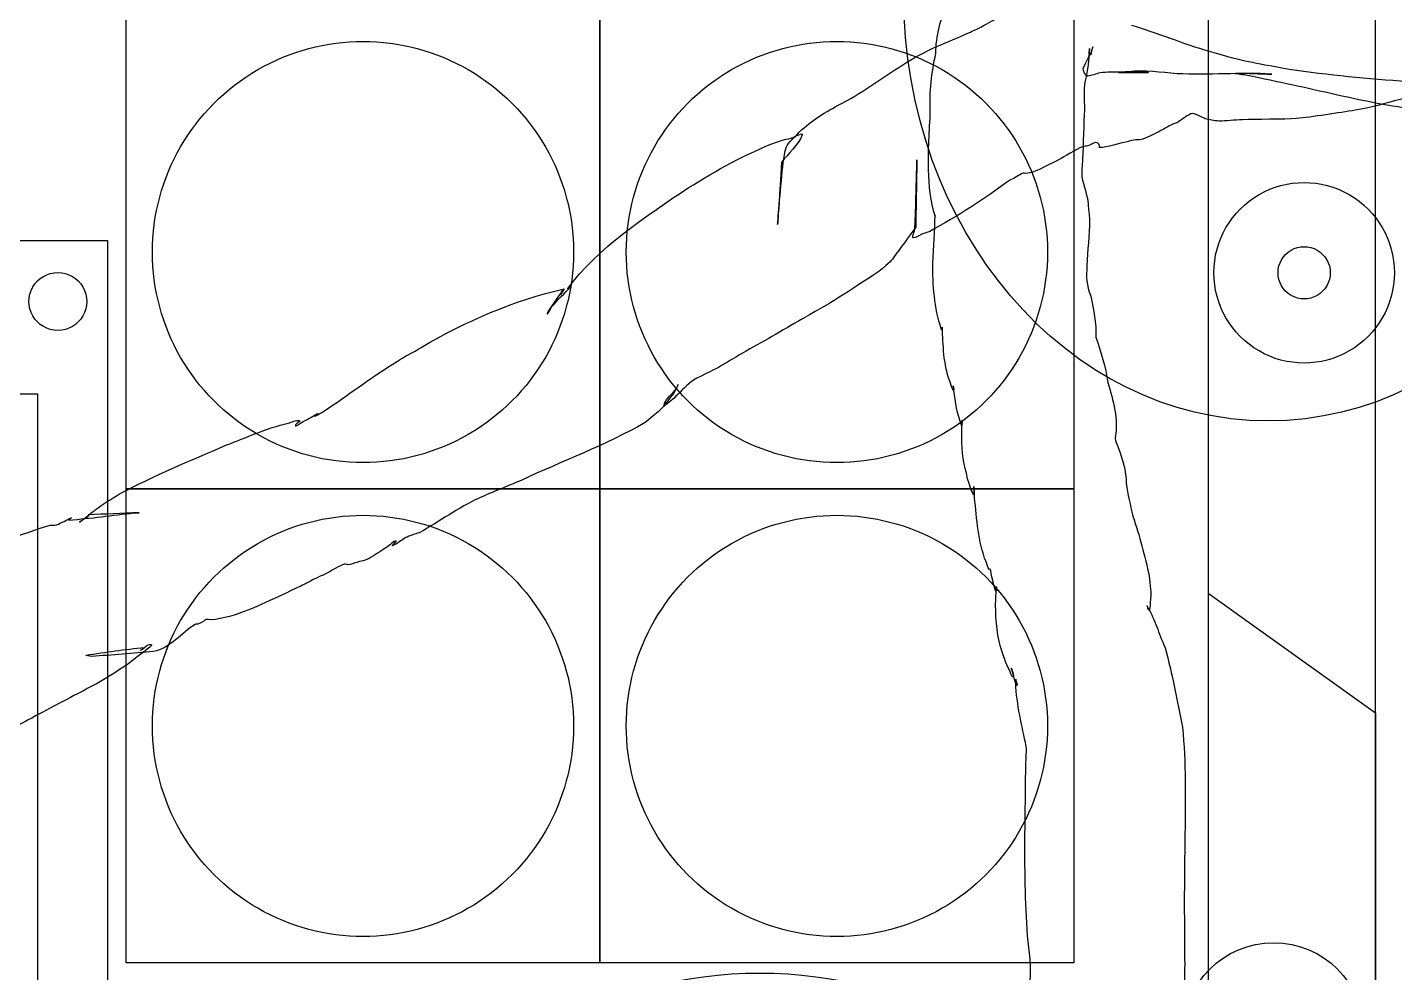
# Model space of a CAD drawing. Extents: x 0 to 339, y 0 to 211.
# Drawn here: x 71.3 to 123.2, y 49.8 to 85.7 of the extents above; entities that cross this region are included whole.
import ezdxf

# ---------------------------------------------------------------- set-up
doc = ezdxf.new("R2010")
doc.units = 0
doc.layers.add('Layer_1', color=7, linetype='CONTINUOUS')

msp = doc.modelspace()

# ---------------------------------------------------------------- linework, layer by layer
at = {"layer": 'Layer_1', "color": 6}
for p, q in [((116.13033, 204.072506), (116.13033, 6.478666)), ((122.48033, 6.478666), (122.48033, 204.072506)), ((40.28839, 77.630031), (74.32341, 77.630031)), ((74.32341, 77.630031), (74.32341, 77.630031)), ((74.32341, 77.630031), (74.32341, 11.422331))]:
    msp.add_line(p, q, dxfattribs=at)
at = {"layer": 'Layer_1', "color": 1}
for p, q in [((116.13034, 88.565341), (116.13034, 64.231941)), ((92.024894, 77.186899), (92.024894, 77.186899)), ((110.024894, 77.186899), (110.024894, 77.186899)), ((120.767398, 76.398647), (120.767398, 76.398647)), ((72.43379, 74.210327), (72.43379, 74.210327)), ((42.620799, 71.799211), (71.657301, 71.799211)), ((71.657301, 71.799211), (71.657301, 17.59721)), ((116.13034, 64.231941), (122.48033, 59.689061)), ((122.48033, 59.689061), (122.48033, 35.355151)), ((92.024894, 59.1869), (92.024894, 59.1869)), ((110.024894, 59.1869), (110.024894, 59.1869))]:
    msp.add_line(p, q, dxfattribs=at)
at = {"layer": 'Layer_1', "color": 3}
for p, q in [((75.024894, 68.186899), (75.024894, 86.186899)), ((93.024894, 86.186899), (93.024894, 68.186899)), ((93.024894, 68.186899), (93.024894, 86.186899)), ((111.024894, 86.186899), (111.024894, 68.186899)), ((123.20421, 76.398647), (123.20421, 76.398647)), ((75.024894, 68.1869), (93.024894, 68.1869)), ((75.024894, 50.1869), (75.024894, 68.1869)), ((93.024894, 68.186899), (75.024894, 68.186899)), ((93.024894, 68.1869), (93.024894, 50.1869)), ((93.024894, 68.1869), (111.024894, 68.1869)), ((93.024894, 50.1869), (93.024894, 68.1869)), ((111.024894, 68.186899), (93.024894, 68.186899)), ((111.024894, 68.1869), (111.024894, 50.1869)), ((93.024894, 50.1869), (75.024894, 50.1869)), ((111.024894, 50.1869), (93.024894, 50.1869))]:
    msp.add_line(p, q, dxfattribs=at)
at = {"layer": 'Layer_1', "color": 6}
for points in [[(118.40572, 70.773187), (110.760484, 70.773187), (104.562795, 78.037051), (104.562795, 86.997481)], [(132.248645, 86.997481), (132.248645, 78.037051), (126.050956, 70.773187), (118.40572, 70.773187)], [(90.8446, 47.58779), (95.949718, 50.535231), (102.239482, 50.535231), (107.3446, 47.58779)]]:
    msp.add_open_spline(points, degree=3, dxfattribs=at)
at = {"layer": 'Layer_1', "color": 3}
for points in [[(105.77995, 84.724221), (105.78695, 85.401871), (105.97697, 86.047271), (106.20411, 86.681491)], [(107.33733, 85.651971), (107.83564, 85.903011), (107.76125, 85.905661), (108.3233, 86.155771)], [(116.18569, 84.801231), (115.18453, 85.090591), (114.22315, 85.502801), (113.22384, 85.792751)], [(104.53043, 84.300261), (105.3259, 84.836791), (106.23317, 85.151591), (107.09775, 85.544731)], [(107.09775, 85.544731), (107.17765, 85.580431), (107.25919, 85.612631), (107.33733, 85.651971)], [(105.57281, 82.537111), (105.52931, 83.277731), (105.63091, 84.000901), (105.77995, 84.724221)], [(111.38351, 84.153371), (111.81894, 85.158851), (111.6067, 84.341741), (111.75122, 84.975921)], [(111.62339, 84.911711), (111.57939, 84.505521), (111.56839, 84.094321), (111.46044, 83.696701)], [(111.61439, 84.685231), (111.60839, 84.760531), (111.63199, 84.986831), (111.62339, 84.911711)], [(111.64219, 84.690231), (111.63819, 84.681231), (111.61519, 84.675331), (111.61439, 84.685231)], [(111.75122, 84.975921), (111.71492, 84.880721), (111.68552, 84.782481), (111.64219, 84.690231)], [(119.20085, 84.124021), (117.65952, 84.413481), (117.6673, 84.373011), (116.18569, 84.801231)], [(102.07024, 82.761391), (102.94034, 83.188141), (103.70925, 83.787971), (104.53043, 84.300261)], [(111.54353, 83.873281), (111.50113, 83.870281), (111.35475, 84.086981), (111.38351, 84.153371)], [(111.46044, 83.696701), (111.36794, 83.297621), (111.45744, 82.862551), (111.41824, 82.399641)], [(112.02536, 83.996741), (111.86475, 83.955541), (111.709, 83.883741), (111.54353, 83.873281)], [(112.41733, 84.022641), (112.2864, 84.020641), (112.15602, 84.005341), (112.02536, 83.996741)], [(113.09955, 84.038741), (112.35145, 83.970141), (112.76174, 84.017941), (113.83453, 84.011441)], [(113.36558, 84.003441), (113.04943, 84.001441), (112.73346, 84.026341), (112.41733, 84.022641)], [(114.94463, 83.961341), (114.33083, 84.014841), (113.71681, 84.096511), (113.09955, 84.038741)], [(113.83453, 84.011441), (113.99088, 84.010441), (113.52192, 84.004441), (113.36558, 84.003441)], [(118.54728, 83.943241), (117.3465, 84.020541), (116.14737, 83.899441), (114.94463, 83.961341)], [(117.55898, 83.904041), (117.43306, 83.928841), (117.05197, 83.967841), (117.1802, 83.972941)], [(117.1802, 83.972941), (117.63564, 83.991041), (118.09159, 83.953141), (118.54728, 83.943241)], [(118.06504, 83.798771), (117.89669, 83.835471), (117.72803, 83.870771), (117.55898, 83.904041)], [(119.72456, 83.445501), (119.1728, 83.573851), (118.6187, 83.678181), (118.06504, 83.798771)], [(128.24628, 83.455981), (125.22207, 83.549781), (122.19891, 83.683531), (119.20085, 84.124021)], [(104.99251, 78.132451), (105.05471, 79.552441), (105.10351, 83.102381), (105.02141, 78.126451)], [(123.13018, 82.730351), (121.98802, 82.921411), (120.8547, 83.196601), (119.72456, 83.445501)], [(125.13513, 83.323201), (123.96978, 83.212581), (122.86458, 82.774581), (121.71646, 82.572701)], [(100.5124, 81.651041), (100.96956, 82.131851), (101.49954, 82.445221), (102.07024, 82.761391)], [(125.99442, 82.414881), (124.84143, 82.515421), (124.25401, 82.542371), (123.13018, 82.730351)], [(105.50901, 80.306271), (105.48231, 81.051091), (105.55081, 81.793481), (105.57281, 82.537111)], [(111.41824, 82.399641), (111.40064, 81.752071), (111.37904, 81.105101), (111.33724, 80.458611)], [(114.95435, 82.095901), (114.88945, 82.074701), (114.8212, 82.062001), (114.75972, 82.032401)], [(115.47274, 82.441411), (115.28601, 82.350511), (115.12715, 82.211071), (114.95435, 82.095901)], [(116.01467, 82.246761), (115.95157, 82.282061), (115.57955, 82.493381), (115.47274, 82.441411)], [(116.52975, 82.163961), (116.35591, 82.167961), (116.18637, 82.219161), (116.01467, 82.246761)], [(117.43038, 82.212461), (117.12991, 82.202261), (116.83031, 82.156661), (116.52975, 82.163961)], [(119.47782, 82.260161), (119.03691, 82.224261), (117.88335, 82.227761), (117.43038, 82.212461)], [(121.71646, 82.572701), (121.1207, 82.480801), (120.06246, 82.307721), (119.47782, 82.260161)], [(100.7089, 81.635931), (100.54507, 81.233411), (100.18608, 80.941581), (99.92467, 80.594411)], [(100.06807, 81.071831), (100.12097, 81.309351), (100.34473, 81.474691), (100.5124, 81.651041)], [(100.30202, 81.521511), (100.43787, 81.558811), (100.76201, 81.766421), (100.7089, 81.635931)], [(114.33696, 81.798561), (114.10566, 81.689691), (113.88313, 81.559791), (113.64305, 81.471951)], [(114.75972, 82.032401), (114.61463, 81.962501), (114.47788, 81.876501), (114.33696, 81.798561)], [(96.3765, 79.620001), (97.45726, 80.296191), (98.57608, 80.935081), (99.77565, 81.379611)], [(99.92467, 80.594411), (99.60332, 75.444101), (99.86707, 80.168851), (100.06807, 81.071831)], [(99.77565, 81.379611), (99.94605, 81.442711), (100.12679, 81.473411), (100.30202, 81.521511)], [(111.35818, 81.186201), (111.12495, 81.095601), (110.64123, 80.795581), (110.47358, 80.697191)], [(111.56073, 81.226101), (111.49503, 81.205701), (111.42233, 81.211101), (111.35818, 81.186201)], [(111.99183, 81.244801), (111.92793, 81.460221), (111.70208, 81.269901), (111.56073, 81.226101)], [(112.01973, 81.152501), (111.98763, 81.151501), (112.00113, 81.214101), (111.99183, 81.244801)], [(113.04684, 81.379551), (112.80211, 81.321751), (112.25127, 81.159461), (112.01973, 81.152501)], [(113.38503, 81.450251), (113.27122, 81.432651), (113.15892, 81.406051), (113.04684, 81.379551)], [(113.64305, 81.471951), (113.56195, 81.442251), (113.47032, 81.463951), (113.38503, 81.450251)], [(110.47358, 80.697191), (110.14433, 80.548881), (109.83237, 80.362041), (109.49679, 80.228661)], [(105.76147, 78.549951), (105.56939, 79.105871), (105.53362, 79.724901), (105.50901, 80.306271)], [(109.10287, 80.182761), (108.93189, 80.117961), (108.79259, 79.984411), (108.61459, 79.932891)], [(109.20007, 80.170261), (109.16767, 80.174261), (109.13347, 80.194361), (109.10287, 80.182761)], [(109.49679, 80.228661), (109.40309, 80.191461), (109.29897, 80.189761), (109.20007, 80.170261)], [(111.33724, 80.458611), (111.33777, 80.328041), (111.31584, 80.174751), (111.33645, 80.044241)], [(111.33645, 80.044241), (111.39135, 79.695271), (111.54397, 79.365431), (111.56667, 79.009421)], [(91.80171, 75.799241), (92.8935, 77.305151), (94.848, 78.611631), (96.3765, 79.620001)], [(108.61459, 79.932891), (107.64012, 79.210461), (106.61768, 78.549311), (105.55262, 77.969541)], [(118.06071, 79.368248), (119.121646, 79.98078), (120.428774, 79.98078), (121.48971, 79.368248)], [(111.56667, 79.009421), (111.58437, 78.809271), (111.61227, 78.609761), (111.61967, 78.408971)], [(116.34621, 76.398647), (116.34621, 77.623711), (116.999774, 78.755716), (118.06071, 79.368248)], [(121.48971, 79.368248), (122.550646, 78.755716), (123.20421, 77.623711), (123.20421, 76.398647)], [(105.66577, 76.779451), (105.70277, 77.379201), (105.74617, 77.978161), (105.75847, 78.578951)], [(105.75847, 78.578951), (105.75947, 78.568951), (105.76447, 78.540651), (105.76147, 78.549951)], [(105.02141, 78.126451), (104.73515, 77.737511), (104.45076, 77.347201), (104.16263, 76.959651)], [(104.92161, 77.732671), (104.85771, 77.744071), (104.98401, 77.938781), (104.99251, 78.132451)], [(105.55262, 77.969541), (105.45198, 77.933341), (105.35083, 77.898541), (105.2507, 77.860951)], [(111.61967, 78.408971), (111.64097, 77.830071), (111.52557, 77.250151), (111.52467, 76.671501)], [(105.2507, 77.860951), (105.14047, 77.819551), (105.03751, 77.711981), (104.92161, 77.732671)], [(104.16263, 76.959651), (104.12613, 76.910551), (104.09263, 76.858111), (104.04764, 76.816691)], [(91.66612, 75.788281), (91.18264, 75.014581), (92.1497, 76.546071), (91.14408, 75.069691)], [(104.04764, 76.816691), (103.53931, 76.348791), (103.51026, 76.372691), (102.89337, 75.974261)], [(105.99228, 74.263741), (105.72097, 75.075651), (105.66858, 75.930341), (105.66577, 76.779451)], [(111.52467, 76.671501), (111.49147, 76.219591), (111.50287, 75.955241), (111.66845, 75.510291)], [(118.06071, 73.429046), (116.999774, 74.041578), (116.34621, 75.173583), (116.34621, 76.398647)], [(123.20421, 76.398647), (123.20421, 75.173583), (122.550646, 74.041578), (121.48971, 73.429046)], [(91.1966, 75.113741), (91.4261, 75.379181), (91.68192, 75.620671), (91.92458, 75.874141)], [(91.92458, 75.874141), (91.88368, 75.849141), (91.77356, 75.760401), (91.80171, 75.799241)], [(102.89337, 75.974261), (101.49045, 75.068181), (102.27167, 75.545801), (100.719, 74.649531)], [(86.23723, 73.559861), (87.92751, 74.562811), (89.74844, 75.348941), (91.66612, 75.788281)], [(111.66845, 75.510291), (111.78538, 74.996411), (111.88276, 74.480591), (111.85966, 73.955511)], [(91.14408, 75.069691), (91.09728, 75.000991), (90.97221, 74.791451), (91.03592, 74.844891)], [(91.03592, 74.844891), (91.11592, 74.911991), (91.12832, 75.034761), (91.1966, 75.113741)], [(100.719, 74.649531), (100.33022, 74.424451), (99.94145, 74.199381), (99.55267, 73.974301)], [(106.02998, 74.332251), (106.02798, 74.368351), (106.03798, 74.255751), (106.02098, 74.224141)], [(106.31164, 72.282431), (106.06783, 72.943651), (106.06476, 73.640421), (106.02998, 74.332251)], [(99.55267, 73.974301), (99.18209, 73.765031), (98.80935, 73.559531), (98.44093, 73.346471)], [(106.02098, 74.224141), (106.01298, 74.209841), (106.00188, 74.250541), (105.99228, 74.263741)], [(111.85966, 73.955511), (112.06381, 73.392161), (112.22606, 72.821901), (112.31943, 72.231511)], [(85.29201, 73.019071), (85.60134, 73.209021), (85.92216, 73.379601), (86.23723, 73.559861)], [(98.44093, 73.346471), (98.13603, 73.170131), (97.84102, 72.976721), (97.53285, 72.806181)], [(121.48971, 73.429046), (120.428774, 72.816514), (119.121646, 72.816514), (118.06071, 73.429046)], [(82.73213, 71.267371), (83.58463, 71.849071), (84.41071, 72.477911), (85.29201, 73.019071)], [(97.53285, 72.806181), (97.4015, 72.733481), (96.67477, 72.405041), (96.4863, 72.252011)], [(96.4863, 72.252011), (96.25245, 72.062131), (96.04944, 71.837131), (95.83101, 71.629691)], [(95.93465, 72.005501), (95.96525, 72.049301), (96.02435, 72.198551), (95.99545, 72.153671)], [(106.42701, 71.965121), (106.38391, 72.069071), (106.35011, 72.176661), (106.31164, 72.282431)], [(112.31943, 72.231511), (112.52123, 71.551841), (112.72702, 70.821211), (112.59398, 70.108761)], [(95.83854, 71.856321), (95.33744, 71.153341), (95.36718, 71.240421), (94.74805, 70.711531)], [(95.45973, 71.386841), (95.52883, 71.637461), (95.78575, 71.792391), (95.93465, 72.005501)], [(95.99545, 72.153671), (95.93475, 72.059471), (95.90355, 71.947581), (95.83854, 71.856321)], [(106.46121, 71.921921), (106.45821, 71.903821), (106.43401, 71.948121), (106.42701, 71.965121)], [(106.44811, 72.102391), (106.43911, 72.162091), (106.47041, 71.981541), (106.46121, 71.921921)], [(106.70926, 70.759171), (106.55198, 71.193111), (106.51284, 71.650211), (106.44811, 72.102391)], [(82.19568, 70.947621), (82.25668, 70.956621), (82.72218, 71.261051), (82.73213, 71.267371)], [(95.83101, 71.629691), (95.70725, 71.548691), (95.42042, 71.244281), (95.45973, 71.386841)], [(78.81476, 69.847381), (79.59593, 70.146251), (80.36613, 70.494641), (81.18194, 70.689051)], [(81.18194, 70.689051), (81.3243, 70.722951), (81.46715, 70.815851), (81.61029, 70.785351)], [(81.46007, 70.572751), (81.56665, 70.617551), (81.65563, 70.696321), (81.75625, 70.753251)], [(81.61029, 70.785351), (81.68049, 70.770451), (81.51149, 70.681351), (81.46207, 70.629351)], [(81.75625, 70.753251), (81.94574, 70.856141), (82.13524, 70.959041), (82.32473, 71.061941)], [(82.32473, 71.061941), (82.28173, 71.023841), (82.13883, 70.939201), (82.19568, 70.947621)], [(94.74805, 70.711531), (93.24225, 69.849401), (91.59684, 69.251751), (90.03043, 68.512591)], [(106.76686, 70.596961), (106.73766, 70.646361), (106.72846, 70.705101), (106.70926, 70.759171)], [(106.86226, 69.147901), (106.76065, 69.683991), (106.75751, 70.225441), (106.77826, 70.767791)], [(106.77826, 70.767791), (106.78326, 70.907561), (106.78126, 70.572351), (106.76686, 70.596961)], [(81.46207, 70.629351), (81.46154, 70.610451), (81.44317, 70.565351), (81.46007, 70.572751)], [(74.77974, 68.004511), (76.09007, 68.688501), (77.45581, 69.265981), (78.81476, 69.847381)], [(112.59398, 70.108761), (112.60098, 70.011161), (112.66428, 69.898711), (112.71325, 69.762391)], [(112.71325, 69.762391), (112.86816, 69.331231), (113.02288, 68.864851), (113.01293, 68.402801)], [(107.13234, 68.154051), (106.96044, 68.633531), (106.98489, 68.608361), (106.86226, 69.147901)], [(90.03043, 68.512591), (89.50178, 68.283641), (88.96035, 68.083801), (88.43814, 67.840511)], [(107.23928, 67.972181), (107.23528, 67.901981), (107.15608, 68.087851), (107.13234, 68.154051)], [(107.22368, 68.269431), (107.21088, 68.367831), (107.24448, 68.071261), (107.23928, 67.972181)], [(107.25378, 67.860161), (107.24368, 67.996581), (107.24128, 68.133771), (107.22368, 68.269431)], [(113.01293, 68.402801), (113.06473, 67.984281), (113.17814, 67.571271), (113.26669, 67.160061)], [(73.8523, 67.391941), (74.15863, 67.623331), (74.44653, 67.792441), (74.77974, 68.004511)], [(88.43814, 67.840511), (87.65085, 67.473721), (86.93448, 66.958871), (86.17974, 66.533831)], [(107.69409, 65.413891), (107.3835, 66.195281), (107.34248, 67.034931), (107.25378, 67.860161)], [(72.38109, 66.828301), (72.57919, 66.895901), (72.75533, 67.017591), (72.95103, 67.091811)], [(72.95103, 67.091811), (72.99243, 67.107511), (72.80564, 67.002611), (72.84975, 67.006011)], [(72.84975, 67.006011), (73.68047, 67.070311), (74.50604, 67.189421), (75.3347, 67.276321)], [(73.25803, 66.927871), (73.20643, 66.886571), (73.36399, 67.006871), (73.41607, 67.047531)], [(73.58054, 67.203721), (73.56144, 67.041991), (73.58554, 67.189621), (73.25803, 66.927871)], [(73.41607, 67.047531), (73.56209, 67.161561), (73.70447, 67.280281), (73.8523, 67.391941)], [(75.51963, 67.286321), (74.87324, 67.259421), (74.22691, 67.231221), (73.58054, 67.203721)], [(75.3347, 67.276321), (75.3961, 67.282321), (75.58131, 67.288521), (75.51963, 67.286321)], [(113.26669, 67.160061), (113.52258, 66.411611), (113.72987, 65.642341), (113.89176, 64.868701)], [(65.7007, 63.886021), (67.74106, 65.093181), (69.87829, 66.114991), (72.14384, 66.816401)], [(72.14384, 66.816401), (72.22294, 66.820401), (72.30615, 66.802701), (72.38109, 66.828301)], [(86.17974, 66.533831), (86.15324, 66.524831), (85.74273, 66.387511), (85.65688, 66.340361)], [(85.21019, 66.188291), (85.07994, 66.091091), (84.94969, 65.993861), (84.81944, 65.896641)], [(85.14004, 66.030091), (85.06914, 66.004091), (85.25467, 66.135021), (85.28529, 66.204091)], [(85.65688, 66.340361), (85.48076, 66.243661), (85.3287, 66.099271), (85.14004, 66.030091)], [(85.28529, 66.204091), (85.29569, 66.227491), (85.23519, 66.193591), (85.21019, 66.188291)], [(84.17116, 65.507991), (84.08296, 65.463991), (83.98057, 65.457591), (83.8858, 65.430591)], [(84.81944, 65.896641), (84.60335, 65.767091), (84.39659, 65.620521), (84.17116, 65.507991)], [(83.30964, 65.330441), (82.98421, 65.227331), (82.72161, 64.968431), (82.39199, 64.875741)], [(83.48191, 65.311141), (83.42501, 65.301141), (83.36473, 65.347941), (83.30964, 65.330441)], [(83.8858, 65.430591), (83.7508, 65.391991), (83.62023, 65.335191), (83.48191, 65.311141)], [(107.8137, 65.128591), (107.7611, 65.217291), (107.734, 65.318791), (107.69409, 65.413891)], [(107.8516, 65.148491), (107.8476, 65.162091), (107.821, 65.116191), (107.8137, 65.128591)], [(108.07928, 64.302971), (107.97938, 64.400271), (107.89441, 65.019041), (107.8516, 65.148491)], [(82.39199, 64.875741), (81.59039, 64.460451), (81.80235, 64.558721), (80.98861, 64.182741)], [(108.05768, 64.000261), (108.06168, 64.160861), (108.07678, 64.321021), (108.08928, 64.481181)], [(108.08928, 64.481181), (108.09228, 64.517181), (108.08728, 64.409081), (108.08628, 64.372971)], [(113.89176, 64.868701), (113.94756, 64.194651), (113.97476, 64.330011), (113.93126, 63.867841)], [(80.98861, 64.182741), (80.10678, 63.775311), (79.21463, 63.311121), (78.2338, 63.211191)], [(108.24112, 62.188951), (108.08621, 62.778181), (108.04166, 63.393171), (108.05768, 64.000261)], [(108.08628, 64.372971), (108.08428, 64.349671), (108.09638, 64.286571), (108.07928, 64.302971)], [(113.88286, 63.578991), (113.81996, 63.569991), (113.86256, 63.784061), (113.79706, 63.749281)], [(113.79706, 63.749281), (114.15952, 63.138621), (114.21572, 62.766811), (114.50073, 62.147031)], [(113.93126, 63.867841), (113.91916, 63.739171), (113.90166, 63.581701), (113.88286, 63.578991)], [(77.64493, 63.043631), (77.13075, 62.724881), (76.71077, 62.143201), (76.06358, 62.009101)], [(77.7567, 63.052631), (77.7225, 63.037431), (77.6767, 63.063031), (77.64493, 63.043631)], [(78.2338, 63.211191), (77.91866, 63.255791), (78.1998, 63.249191), (77.7567, 63.052631)], [(73.71435, 61.829691), (73.64485, 61.825691), (73.44112, 61.859591), (73.50975, 61.870991)], [(73.50975, 61.870991), (74.24516, 61.993511), (74.98456, 62.096861), (75.72699, 62.164981)], [(76.06358, 62.009101), (75.2805, 61.949301), (74.49856, 61.872101), (73.71435, 61.829691)], [(75.73488, 62.032031), (75.29859, 61.689631), (75.12506, 61.540841), (74.59597, 61.206821)], [(75.72699, 62.164981), (75.78919, 62.170981), (75.51504, 62.034331), (75.57183, 62.060201)], [(75.57183, 62.060201), (75.70932, 62.122801), (75.82158, 62.301531), (75.97043, 62.275821)], [(75.97043, 62.275821), (76.08178, 62.256621), (75.8134, 62.113291), (75.73488, 62.032031)], [(108.44155, 61.593361), (108.37475, 61.791891), (108.29438, 61.986371), (108.24112, 62.188951)], [(114.50073, 62.147031), (114.76343, 61.154251), (114.94719, 60.144261), (115.15133, 59.137841)], [(108.60928, 61.237241), (108.54838, 61.353491), (108.49746, 61.474661), (108.44155, 61.593361)], [(108.65244, 61.358111), (108.60714, 61.453511), (108.76155, 61.149361), (108.72604, 61.049881)], [(108.86948, 60.724391), (108.73871, 60.905381), (108.74826, 61.156431), (108.65244, 61.358111)], [(74.59597, 61.206821), (73.80336, 60.706451), (73.3152, 60.483721), (72.46823, 60.035251)], [(108.72604, 61.049881), (108.70134, 60.980581), (108.64344, 61.172041), (108.60928, 61.237241)], [(108.81868, 60.959741), (108.81851, 61.003841), (108.83638, 60.873341), (108.84518, 60.830101)], [(109.18528, 58.552221), (109.02264, 59.347081), (108.82197, 60.142721), (108.81868, 60.959741)], [(108.84518, 60.830101), (108.85318, 60.794901), (108.89068, 60.695091), (108.86948, 60.724391)], [(72.46823, 60.035251), (70.39165, 58.935701), (71.72169, 59.596561), (69.57412, 58.575581)], [(115.15133, 59.137841), (115.28593, 57.784311), (115.26733, 56.442651), (115.24693, 55.083701)], [(109.20298, 57.734051), (109.21908, 58.466391), (109.26818, 58.077301), (109.18528, 58.552221)], [(109.17008, 55.122361), (109.18718, 55.992581), (109.18378, 56.863881), (109.20298, 57.734051)], [(109.27008, 51.212681), (109.17318, 52.514401), (109.16304, 53.818061), (109.17008, 55.122361)], [(115.24693, 55.083701), (115.23423, 53.870591), (115.20923, 52.657411), (115.23103, 51.444311)], [(115.23103, 51.444311), (115.22103, 50.458381), (115.28973, 49.464501), (115.12196, 48.487661)], [(109.35718, 49.441241), (109.42778, 50.030871), (109.32908, 50.625641), (109.27008, 51.212681)], [(115.18758, 47.522371), (115.18758, 49.416155), (116.722796, 50.951371), (118.61658, 50.951371)], [(118.61658, 50.951371), (120.510364, 50.951371), (122.04558, 49.416155), (122.04558, 47.522371)]]:
    msp.add_open_spline(points, degree=3, dxfattribs=at)
at = {"layer": 'Layer_1', "color": 1}
for points in [[(80.024894, 84.115102), (82.500103, 85.544165), (85.549686, 85.544165), (88.024894, 84.115102)], [(98.024894, 84.115102), (100.500103, 85.544165), (103.549685, 85.544165), (106.024894, 84.115102)], [(76.024894, 77.186899), (76.024894, 80.045024), (77.549686, 82.68604), (80.024894, 84.115102)], [(88.024894, 84.115102), (90.500103, 82.68604), (92.024894, 80.045024), (92.024894, 77.186899)], [(94.024894, 77.186899), (94.024894, 80.045024), (95.549685, 82.68604), (98.024894, 84.115102)], [(106.024894, 84.115102), (108.500103, 82.68604), (110.024894, 80.045024), (110.024894, 77.186899)], [(119.279116, 77.257907), (119.5861, 77.435144), (119.96432, 77.435144), (120.271304, 77.257907)], [(80.024894, 70.258696), (77.549686, 71.687758), (76.024894, 74.328774), (76.024894, 77.186899)], [(92.024894, 77.186899), (92.024894, 74.328774), (90.500103, 71.687758), (88.024894, 70.258696)], [(98.024894, 70.258696), (95.549685, 71.687758), (94.024894, 74.328774), (94.024894, 77.186899)], [(110.024894, 77.186899), (110.024894, 74.328774), (108.500103, 71.687758), (106.024894, 70.258696)], [(118.783023, 76.398647), (118.783023, 76.753121), (118.972132, 77.080669), (119.279116, 77.257907)], [(120.271304, 77.257907), (120.578288, 77.080669), (120.767398, 76.753121), (120.767398, 76.398647)], [(71.481162, 75.860327), (71.677658, 76.200669), (72.040797, 76.410327), (72.43379, 76.410327)], [(72.43379, 76.410327), (72.826782, 76.410327), (73.189921, 76.200669), (73.386417, 75.860327)], [(119.279116, 75.539387), (118.972132, 75.716625), (118.783023, 76.044173), (118.783023, 76.398647)], [(120.767398, 76.398647), (120.767398, 76.044173), (120.578288, 75.716625), (120.271304, 75.539387)], [(71.481162, 74.760327), (71.284666, 75.100669), (71.284666, 75.519986), (71.481162, 75.860327)], [(73.386417, 75.860327), (73.582914, 75.519986), (73.582914, 75.100669), (73.386417, 74.760327)], [(120.271304, 75.539387), (119.96432, 75.36215), (119.5861, 75.36215), (119.279116, 75.539387)], [(72.43379, 74.210327), (72.040797, 74.210327), (71.677658, 74.419986), (71.481162, 74.760327)], [(73.386417, 74.760327), (73.189921, 74.419986), (72.826782, 74.210327), (72.43379, 74.210327)], [(88.024894, 70.258696), (85.549686, 68.829633), (82.500103, 68.829633), (80.024894, 70.258696)], [(106.024894, 70.258696), (103.549685, 68.829633), (100.500103, 68.829633), (98.024894, 70.258696)], [(80.024894, 66.115103), (82.500103, 67.544166), (85.549686, 67.544166), (88.024894, 66.115103)], [(98.024894, 66.115103), (100.500103, 67.544166), (103.549685, 67.544166), (106.024894, 66.115103)], [(76.024894, 59.1869), (76.024894, 62.045025), (77.549686, 64.686041), (80.024894, 66.115103)], [(88.024894, 66.115103), (90.500103, 64.686041), (92.024894, 62.045025), (92.024894, 59.1869)], [(94.024894, 59.1869), (94.024894, 62.045025), (95.549685, 64.686041), (98.024894, 66.115103)], [(106.024894, 66.115103), (108.500103, 64.686041), (110.024894, 62.045025), (110.024894, 59.1869)], [(80.024894, 52.258697), (77.549686, 53.687759), (76.024894, 56.328775), (76.024894, 59.1869)], [(92.024894, 59.1869), (92.024894, 56.328775), (90.500103, 53.687759), (88.024894, 52.258697)], [(98.024894, 52.258697), (95.549685, 53.687759), (94.024894, 56.328775), (94.024894, 59.1869)], [(110.024894, 59.1869), (110.024894, 56.328775), (108.500103, 53.687759), (106.024894, 52.258697)], [(88.024894, 52.258697), (85.549686, 50.829634), (82.500103, 50.829634), (80.024894, 52.258697)], [(106.024894, 52.258697), (103.549685, 50.829634), (100.500103, 50.829634), (98.024894, 52.258697)]]:
    msp.add_open_spline(points, degree=3, dxfattribs=at)

doc.saveas('drawing.dxf')
